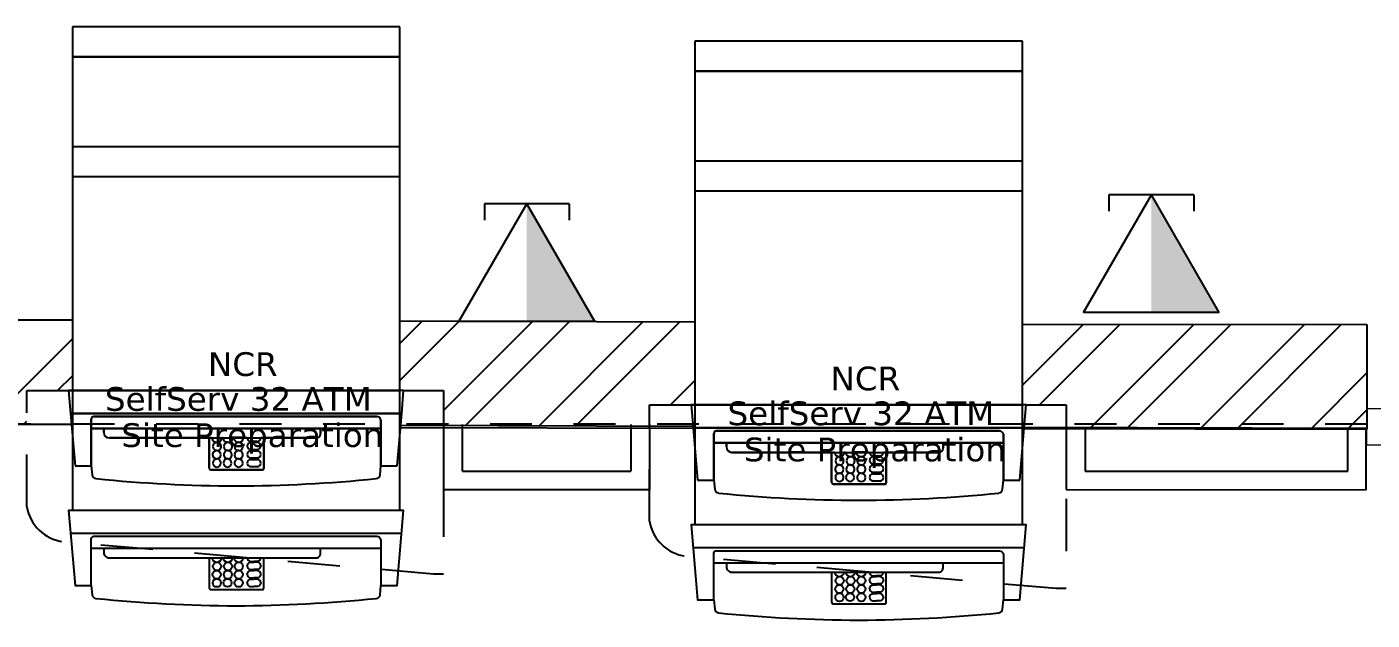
# Model space of a CAD drawing. Header units: inches. Extents: x 78 to 199, y 70 to 92.
# Drawn here: x 99.795 to 103.017, y 72.402 to 73.822 of the extents above; entities that cross this region are included whole.
import ezdxf
from ezdxf.enums import TextEntityAlignment as Align

# ---------------------------------------------------------------- set-up
doc = ezdxf.new("R2010")
doc.units = ezdxf.units.IN
doc.header["$MEASUREMENT"] = 0
doc.linetypes.add('Furniture$0$HIDDEN2', pattern=[0.1875, 0.125, -0.0625])
doc.linetypes.add('HIDDEN2', pattern=[0.1875, 0.125, -0.0625])
for name, color, linetype in [('A-WALL-FNSH', 45, 'Continuous'), ('A2- Plans$0$WALL-AR', 7, 'Continuous'), ('EL. BLOCK', 3, 'Continuous'), ('FINISH-AR', 252, 'Continuous'), ('Furniture$0$A-FURN', 250, 'Continuous'), ('HATCH-AR', 251, 'Continuous'), ('PW', 4, 'Continuous')]:
    doc.layers.add(name, color=color, linetype=linetype)
doc.layers.add('ELEVATION-3-EEE', color=7, linetype='Continuous', lineweight=18)
doc.layers.add('GOLDCLADDING', color=7, linetype='Continuous', true_color=0xffc20a)
doc.styles.add('Furniture$0$Standard', font='verdana.ttf')
doc.styles.add('ROMANS', font='romans.shx')

# ---------------------------------------------------------------- blocks, each defined once
blk = doc.blocks.new('YJYJJYJTYJTY')
at = {"color": 252, "elevation": 0.0079}
for points in [[(5.4518, 0.6519), (4.6673, 0.6519), (4.6673, -0.2189), (4.6583, -0.2189), (4.6737, -0.3989), (4.7126, -0.3989), (4.7148, -0.4208, 0.356565), (4.7238, -0.4298, 0.024336), (5.0596, -0.4472, 0.024336), (5.3953, -0.4298, 0.356565), (5.4043, -0.4208), (5.4065, -0.3989), (5.4454, -0.3989), (5.4608, -0.2189), (5.4518, -0.2189), (5.4518, 0.6519), (4.6673, 0.6519)], [(5.4518, 0.6519), (4.6673, 0.6519), (4.6673, -0.2189), (4.6583, -0.2189), (4.6737, -0.3989), (4.7126, -0.3989), (4.7148, -0.4208, 0.356565), (4.7238, -0.4298, 0.024336), (5.0596, -0.4472, 0.024336), (5.3953, -0.4298, 0.356565), (5.4043, -0.4208), (5.4065, -0.3989), (5.4454, -0.3989), (5.4608, -0.2189), (5.4518, -0.2189), (5.4518, 0.6519), (4.6673, 0.6519)], [(6.943, 0.6175), (6.1585, 0.6175), (6.1585, -0.2533), (6.1495, -0.2533), (6.1649, -0.4333), (6.2038, -0.4333), (6.206, -0.4552, 0.356565), (6.215, -0.4642, 0.024336), (6.5507, -0.4816, 0.024336), (6.8864, -0.4642, 0.356565), (6.8955, -0.4552), (6.8977, -0.4333), (6.9366, -0.4333), (6.952, -0.2533), (6.943, -0.2533), (6.943, 0.6175), (6.1585, 0.6175)], [(6.943, 0.6175), (6.1585, 0.6175), (6.1585, -0.2533), (6.1495, -0.2533), (6.1649, -0.4333), (6.2038, -0.4333), (6.206, -0.4552, 0.356565), (6.215, -0.4642, 0.024336), (6.5507, -0.4816, 0.024336), (6.8864, -0.4642, 0.356565), (6.8955, -0.4552), (6.8977, -0.4333), (6.9366, -0.4333), (6.952, -0.2533), (6.943, -0.2533), (6.943, 0.6175), (6.1585, 0.6175)], [(4.7126, -0.3989), (4.7126, -0.2872, -0.414214), (4.7189, -0.2809), (5.3967, -0.2809, -0.265564), (5.4065, -0.2887), (5.4065, -0.3989)], [(4.7126, -0.3989), (4.7126, -0.2872, -0.414214), (4.7189, -0.2809), (5.3967, -0.2809, -0.265564), (5.4065, -0.2887), (5.4065, -0.3989)], [(4.7428, -0.3096), (4.7428, -0.3193, 0.414214), (4.7559, -0.3325), (5.2515, -0.3325, 0.414214), (5.2616, -0.3224), (5.2616, -0.3096)], [(4.7428, -0.3096), (4.7428, -0.3193, 0.414214), (4.7559, -0.3325), (5.2515, -0.3325, 0.414214), (5.2616, -0.3224), (5.2616, -0.3096)], [(6.2038, -0.4333), (6.2038, -0.3216, -0.414214), (6.2101, -0.3154), (6.8879, -0.3154, -0.265564), (6.8977, -0.3232), (6.8977, -0.4333)], [(6.2038, -0.4333), (6.2038, -0.3216, -0.414214), (6.2101, -0.3154), (6.8879, -0.3154, -0.265564), (6.8977, -0.3232), (6.8977, -0.4333)], [(4.9946, -0.3325), (4.9946, -0.4037, 0.414214), (4.9994, -0.4085), (5.1226, -0.4085, 0.414214), (5.1256, -0.4055), (5.1256, -0.3325)], [(4.9946, -0.3325), (4.9946, -0.4037, 0.414214), (4.9994, -0.4085), (5.1226, -0.4085, 0.414214), (5.1256, -0.4055), (5.1256, -0.3325)], [(5.0017, -0.3325, 0.885962), (5.0249, -0.3325, 36.528618)], [(5.0017, -0.3325, 0.885962), (5.0249, -0.3325, 36.528618)], [(5.028, -0.3325, 0.885962), (5.0512, -0.3325, 36.528618)], [(5.028, -0.3325, 0.885962), (5.0512, -0.3325, 36.528618)], [(5.0538, -0.3325, 0.885962), (5.077, -0.3325, 36.528618)], [(5.0538, -0.3325, 0.885962), (5.077, -0.3325, 36.528618)], [(5.0857, -0.3325, 0.331806), (5.0935, -0.3412), (5.1022, -0.3412)], [(5.0857, -0.3325, 0.331806), (5.0935, -0.3412), (5.1022, -0.3412)], [(5.0857, -0.3517, -0.331806), (5.0935, -0.3429), (5.1022, -0.3429)], [(5.0857, -0.3517, -0.331806), (5.0935, -0.3429), (5.1022, -0.3429)], [(5.0857, -0.3517, 0.331806), (5.0935, -0.3604), (5.1022, -0.3604)], [(5.0857, -0.3517, 0.331806), (5.0935, -0.3604), (5.1022, -0.3604)], [(5.1187, -0.3325, -0.331806), (5.1109, -0.3412), (5.1022, -0.3412)], [(5.1187, -0.3325, -0.331806), (5.1109, -0.3412), (5.1022, -0.3412)], [(5.1187, -0.3517, 0.331806), (5.1109, -0.3429), (5.1022, -0.3429)], [(5.1187, -0.3517, 0.331806), (5.1109, -0.3429), (5.1022, -0.3429)], [(5.1187, -0.3517, -0.331806), (5.1109, -0.3604), (5.1022, -0.3604)], [(5.1187, -0.3517, -0.331806), (5.1109, -0.3604), (5.1022, -0.3604)], [(6.2339, -0.3441), (6.2339, -0.3537, 0.414214), (6.2471, -0.3669), (6.7426, -0.3669, 0.414214), (6.7527, -0.3568), (6.7527, -0.3441)], [(6.2339, -0.3441), (6.2339, -0.3537, 0.414214), (6.2471, -0.3669), (6.7426, -0.3669, 0.414214), (6.7527, -0.3568), (6.7527, -0.3441)], [(5.0857, -0.3718, -0.331806), (5.0935, -0.3631), (5.1022, -0.3631)], [(5.0857, -0.3718, -0.331806), (5.0935, -0.3631), (5.1022, -0.3631)], [(5.0857, -0.3718, 0.331806), (5.0935, -0.3806), (5.1022, -0.3806)], [(5.0857, -0.3718, 0.331806), (5.0935, -0.3806), (5.1022, -0.3806)], [(5.0857, -0.3926, -0.331806), (5.0935, -0.3839), (5.1022, -0.3839)], [(5.0857, -0.3926, -0.331806), (5.0935, -0.3839), (5.1022, -0.3839)], [(5.1187, -0.3718, 0.331806), (5.1109, -0.3631), (5.1022, -0.3631)], [(5.1187, -0.3718, 0.331806), (5.1109, -0.3631), (5.1022, -0.3631)], [(5.1187, -0.3718, -0.331806), (5.1109, -0.3806), (5.1022, -0.3806)], [(5.1187, -0.3718, -0.331806), (5.1109, -0.3806), (5.1022, -0.3806)], [(5.1187, -0.3926, 0.331806), (5.1109, -0.3839), (5.1022, -0.3839)], [(5.1187, -0.3926, 0.331806), (5.1109, -0.3839), (5.1022, -0.3839)], [(6.4858, -0.3669), (6.4858, -0.4381, 0.414214), (6.4906, -0.4429), (6.6137, -0.4429, 0.414214), (6.6168, -0.4399), (6.6168, -0.3669)], [(6.4858, -0.3669), (6.4858, -0.4381, 0.414214), (6.4906, -0.4429), (6.6137, -0.4429, 0.414214), (6.6168, -0.4399), (6.6168, -0.3669)], [(6.4929, -0.3669, 0.885962), (6.516, -0.3669, 36.528618)], [(6.4929, -0.3669, 0.885962), (6.516, -0.3669, 36.528618)], [(6.5192, -0.3669, 0.885962), (6.5424, -0.3669, 36.528618)], [(6.5192, -0.3669, 0.885962), (6.5424, -0.3669, 36.528618)], [(6.545, -0.3669, 0.885962), (6.5682, -0.3669, 36.528618)], [(6.545, -0.3669, 0.885962), (6.5682, -0.3669, 36.528618)], [(6.5768, -0.3669, 0.331806), (6.5847, -0.3757), (6.5934, -0.3757)], [(6.5768, -0.3669, 0.331806), (6.5847, -0.3757), (6.5934, -0.3757)], [(6.5768, -0.3861, -0.331806), (6.5847, -0.3773), (6.5934, -0.3773)], [(6.5768, -0.3861, -0.331806), (6.5847, -0.3773), (6.5934, -0.3773)], [(6.5768, -0.3861, 0.331806), (6.5847, -0.3948), (6.5934, -0.3948)], [(6.5768, -0.3861, 0.331806), (6.5847, -0.3948), (6.5934, -0.3948)], [(6.6099, -0.3669, -0.331806), (6.6021, -0.3757), (6.5934, -0.3757)], [(6.6099, -0.3669, -0.331806), (6.6021, -0.3757), (6.5934, -0.3757)], [(6.6099, -0.3861, 0.331806), (6.6021, -0.3773), (6.5934, -0.3773)], [(6.6099, -0.3861, 0.331806), (6.6021, -0.3773), (6.5934, -0.3773)], [(6.6099, -0.3861, -0.331806), (6.6021, -0.3948), (6.5934, -0.3948)], [(6.6099, -0.3861, -0.331806), (6.6021, -0.3948), (6.5934, -0.3948)], [(5.0857, -0.3926, 0.331806), (5.0935, -0.4014), (5.1022, -0.4014)], [(5.0857, -0.3926, 0.331806), (5.0935, -0.4014), (5.1022, -0.4014)], [(5.1187, -0.3926, -0.331806), (5.1109, -0.4014), (5.1022, -0.4014)], [(5.1187, -0.3926, -0.331806), (5.1109, -0.4014), (5.1022, -0.4014)], [(6.5768, -0.4062, -0.331806), (6.5847, -0.3975), (6.5934, -0.3975)], [(6.5768, -0.4062, -0.331806), (6.5847, -0.3975), (6.5934, -0.3975)], [(6.5768, -0.4062, 0.331806), (6.5847, -0.415), (6.5934, -0.415)], [(6.5768, -0.4062, 0.331806), (6.5847, -0.415), (6.5934, -0.415)], [(6.5768, -0.427, -0.331806), (6.5847, -0.4183), (6.5934, -0.4183)], [(6.5768, -0.427, -0.331806), (6.5847, -0.4183), (6.5934, -0.4183)], [(6.6099, -0.4062, 0.331806), (6.6021, -0.3975), (6.5934, -0.3975)], [(6.6099, -0.4062, 0.331806), (6.6021, -0.3975), (6.5934, -0.3975)], [(6.6099, -0.4062, -0.331806), (6.6021, -0.415), (6.5934, -0.415)], [(6.6099, -0.4062, -0.331806), (6.6021, -0.415), (6.5934, -0.415)], [(6.6099, -0.427, 0.331806), (6.6021, -0.4183), (6.5934, -0.4183)], [(6.6099, -0.427, 0.331806), (6.6021, -0.4183), (6.5934, -0.4183)], [(6.5768, -0.427, 0.331806), (6.5847, -0.4358), (6.5934, -0.4358)], [(6.5768, -0.427, 0.331806), (6.5847, -0.4358), (6.5934, -0.4358)], [(6.6099, -0.427, -0.331806), (6.6021, -0.4358), (6.5934, -0.4358)], [(6.6099, -0.427, -0.331806), (6.6021, -0.4358), (6.5934, -0.4358)]]:
    blk.add_lwpolyline(points, format="xyb", dxfattribs=at)
for points in [[(4.6673, 0.5805), (5.4518, 0.5805)], [(4.6673, 0.5805), (5.4518, 0.5805)], [(6.1585, 0.5461), (6.943, 0.5461)], [(6.1585, 0.5461), (6.943, 0.5461)], [(5.4518, -0.2189), (4.6628, -0.2189)], [(5.4518, -0.2189), (4.6628, -0.2189)], [(6.943, -0.2533), (6.154, -0.2533)], [(6.943, -0.2533), (6.154, -0.2533)], [(4.663, -0.2735), (5.4561, -0.2735)], [(4.663, -0.2735), (5.4561, -0.2735)], [(4.7126, -0.3096), (5.4065, -0.3096)], [(4.7126, -0.3096), (5.4065, -0.3096)], [(6.1542, -0.3079), (6.9473, -0.3079)], [(6.1542, -0.3079), (6.9473, -0.3079)], [(6.2038, -0.3441), (6.8977, -0.3441)], [(6.2038, -0.3441), (6.8977, -0.3441)]]:
    blk.add_lwpolyline(points, dxfattribs=at)
at = {"color": 252}
for centre in [(5.0138, -0.3528, 0.0079), (5.0138, -0.3528, 0.0079), (5.0401, -0.3528, 0.0079), (5.0401, -0.3528, 0.0079), (5.0659, -0.3528, 0.0079), (5.0659, -0.3528, 0.0079), (5.013, -0.3726, 0.0079), (5.013, -0.3726, 0.0079), (5.0134, -0.3925, 0.0079), (5.0134, -0.3925, 0.0079), (5.0389, -0.3924, 0.0079), (5.0389, -0.3924, 0.0079), (5.0397, -0.3726, 0.0079), (5.0397, -0.3726, 0.0079), (5.0658, -0.3726, 0.0079), (5.0658, -0.3726, 0.0079), (5.0657, -0.3925, 0.0079), (5.0657, -0.3925, 0.0079), (6.505, -0.3872, 0.0079), (6.505, -0.3872, 0.0079), (6.5313, -0.3872, 0.0079), (6.5313, -0.3872, 0.0079), (6.5571, -0.3872, 0.0079), (6.5571, -0.3872, 0.0079), (6.5042, -0.407, 0.0079), (6.5042, -0.407, 0.0079), (6.5046, -0.4269, 0.0079), (6.5046, -0.4269, 0.0079), (6.53, -0.4268, 0.0079), (6.53, -0.4268, 0.0079), (6.5308, -0.407, 0.0079), (6.5308, -0.407, 0.0079), (6.5569, -0.4269, 0.0079), (6.5569, -0.4269, 0.0079), (6.557, -0.4071, 0.0079), (6.557, -0.4071, 0.0079)]:
    blk.add_circle(centre, 0.00986, dxfattribs=at)
at = {"layer": 'A-WALL-FNSH', "color": 252}
for p, q in [((5.5562, -0.0133, 0.0079), (5.5562, -0.1691, 0.0079)), ((5.6007, -0.0133, 0.0079), (5.6007, -0.1247, 0.0079)), ((6.0051, -0.0133, 0.0079), (6.0051, -0.1247, 0.0079)), ((6.0496, -0.0133, 0.0079), (6.0496, -0.1691, 0.0079)), ((7.0473, -0.0231, 0.0079), (7.0473, -0.1691, 0.0079)), ((7.093, -0.0209, 0.0079), (7.093, -0.1246, 0.0079)), ((7.7219, -0.1252, 0.0079), (7.7219, -0.0228, 0.0079)), ((7.7664, -0.1697, 0.0079), (7.7664, -0.0229, 0.0079)), ((5.6019, -0.1247, 0.0079), (6.0051, -0.1247, 0.0079)), ((7.093, -0.1246, 0.0079), (7.7219, -0.1252, 0.0079)), ((5.5573, -0.1692, 0.0079), (6.0496, -0.1692, 0.0079)), ((7.0473, -0.1691, 0.0079), (7.7664, -0.1697, 0.0079))]:
    blk.add_line(p, q, dxfattribs=at)
at = {"layer": 'A2- Plans$0$WALL-AR', "color": 252}
for p, q in [((4.6681, 0.2364, 0.0079), (4.3274, 0.2374, 0.0079)), ((6.1592, 0.2319, 0.0079), (5.4526, 0.234, 0.0079)), ((4.6673, -0.0136, 0.0079), (4.2973, -0.0125, 0.0079)), ((6.1585, -0.0181, 0.0079), (5.4518, -0.016, 0.0079)), ((7.7679, -0.023, 0.0079), (6.943, -0.0205, 0.0079))]:
    blk.add_line(p, q, dxfattribs=at)
at = {"layer": 'ELEVATION-3-EEE', "color": 252, "linetype": 'Continuous'}
for p, q in [((7.7679, 0.025, 0.0631), (9.5229, 0.025, 0.2563)), ((7.7679, -0.0625, 0.0682), (7.7679, 0.025, 0.0682)), ((9.5729, -0.0625, 0.0682), (7.7679, -0.0625, 0.0682))]:
    blk.add_line(p, q, dxfattribs=at)
at = {"layer": 'FINISH-AR', "color": 252, "linetype": 'HIDDEN2', "ltscale": 0.5}
blk.add_line((7.7679, -0.0125, 0.067), (-7.2957, -0.0125, -0.1895), dxfattribs=at)
at = {"layer": 'Furniture$0$A-FURN', "color": 252}
for p, q in [((5.4518, 0.9389, 0.0079), (4.6673, 0.9389, 0.0079)), ((4.6673, 0.9389, 0.0079), (4.6673, 0.8675, 0.0079)), ((5.4518, 0.8675, 0.0079), (5.4518, 0.9389, 0.0079)), ((6.943, 0.9045, 0.0079), (6.1585, 0.9045, 0.0079)), ((6.1585, 0.9045, 0.0079), (6.1585, 0.8331, 0.0079)), ((6.943, 0.8331, 0.0079), (6.943, 0.9045, 0.0079)), ((4.6673, 0.8675, 0.0079), (5.4518, 0.8675, 0.0079)), ((4.6673, 0.8675, 0.0079), (4.6673, 0.8675, 0.0079)), ((5.4518, 0.8675, 0.0079), (4.6673, 0.8675, 0.0079)), ((4.6673, 0.8675, 0.0079), (4.6673, 0.0681, 0.0079)), ((5.4518, 0.0681, 0.0079), (5.4518, 0.8675, 0.0079)), ((6.1585, 0.8331, 0.0079), (6.943, 0.8331, 0.0079)), ((6.1585, 0.8331, 0.0079), (6.1585, 0.8331, 0.0079)), ((6.943, 0.8331, 0.0079), (6.1585, 0.8331, 0.0079)), ((6.1585, 0.8331, 0.0079), (6.1585, 0.0337, 0.0079)), ((6.943, 0.0337, 0.0079), (6.943, 0.8331, 0.0079)), ((4.6673, 0.0681, 0.0079), (4.6583, 0.0681, 0.0079)), ((4.6583, 0.0681, 0.0079), (4.663, 0.0135, 0.0079)), ((5.4518, 0.0681, 0.0079), (4.6673, 0.0681, 0.0079)), ((4.6673, 0.0681, 0.0079), (5.4518, 0.0681, 0.0079)), ((4.6673, 0.0681, 0.0079), (4.6673, 0.0681, 0.0079)), ((5.4608, 0.0681, 0.0079), (5.4518, 0.0681, 0.0079)), ((5.4561, 0.0135, 0.0079), (5.4608, 0.0681, 0.0079)), ((6.1585, 0.0337, 0.0079), (6.1495, 0.0337, 0.0079)), ((6.1495, 0.0337, 0.0079), (6.1542, -0.0209, 0.0079)), ((6.943, 0.0337, 0.0079), (6.1585, 0.0337, 0.0079)), ((6.1585, 0.0337, 0.0079), (6.943, 0.0337, 0.0079)), ((6.1585, 0.0337, 0.0079), (6.1585, 0.0337, 0.0079)), ((6.952, 0.0337, 0.0079), (6.943, 0.0337, 0.0079)), ((6.9473, -0.0209, 0.0079), (6.952, 0.0337, 0.0079)), ((4.663, 0.0135, 0.0079), (5.4561, 0.0135, 0.0079)), ((4.663, 0.0135, 0.0079), (4.663, 0.0135, 0.0079)), ((5.4561, 0.0135, 0.0079), (4.663, 0.0135, 0.0079)), ((4.663, 0.0135, 0.0079), (4.6737, -0.112, 0.0079)), ((5.3967, 0.006, 0.0079), (4.7189, 0.006, 0.0079)), ((4.7189, 0.006, 0.0079), (5.3967, 0.006, 0.0079)), ((5.4454, -0.112, 0.0079), (5.4561, 0.0135, 0.0079)), ((4.7126, -0.0003, 0.0079), (4.7126, -0.0227, 0.0079)), ((4.7126, -0.112, 0.0079), (4.7126, -0.0003, 0.0079)), ((4.7126, -0.0227, 0.0079), (5.4065, -0.0227, 0.0079)), ((4.7126, -0.0227, 0.0079), (4.7126, -0.0227, 0.0079)), ((4.7428, -0.0227, 0.0079), (4.7126, -0.0227, 0.0079)), ((4.7126, -0.0227, 0.0079), (4.7126, -0.112, 0.0079)), ((5.2616, -0.0227, 0.0079), (4.7428, -0.0227, 0.0079)), ((4.7428, -0.0227, 0.0079), (4.7428, -0.0323, 0.0079)), ((4.7428, -0.0323, 0.0079), (4.7428, -0.0227, 0.0079)), ((5.2616, -0.0354, 0.0079), (5.2616, -0.0227, 0.0079)), ((5.4065, -0.0227, 0.0079), (5.2616, -0.0227, 0.0079)), ((5.2616, -0.0227, 0.0079), (5.2616, -0.0354, 0.0079)), ((5.4065, -0.0227, 0.0079), (5.4065, -0.0018, 0.0079)), ((5.4065, -0.0018, 0.0079), (5.4065, -0.112, 0.0079)), ((5.4065, -0.112, 0.0079), (5.4065, -0.0227, 0.0079)), ((6.1542, -0.0209, 0.0079), (6.9473, -0.0209, 0.0079)), ((6.1542, -0.0209, 0.0079), (6.1542, -0.0209, 0.0079)), ((6.9473, -0.0209, 0.0079), (6.1542, -0.0209, 0.0079)), ((6.1542, -0.0209, 0.0079), (6.1649, -0.1464, 0.0079)), ((6.8879, -0.0284, 0.0079), (6.2101, -0.0284, 0.0079)), ((6.2101, -0.0284, 0.0079), (6.8879, -0.0284, 0.0079)), ((6.9366, -0.1464, 0.0079), (6.9473, -0.0209, 0.0079)), ((4.7559, -0.0455, 0.0079), (4.9946, -0.0455, 0.0079)), ((4.7559, -0.0455, 0.0079), (4.7559, -0.0455, 0.0079)), ((4.9946, -0.0455, 0.0079), (4.7559, -0.0455, 0.0079)), ((5.0017, -0.0455, 0.0079), (4.9946, -0.0455, 0.0079)), ((4.9946, -0.0455, 0.0079), (4.9946, -0.1167, 0.0079)), ((5.0017, -0.0455, 0.0079), (4.9946, -0.0455, 0.0079)), ((4.9946, -0.0455, 0.0079), (4.9946, -0.1167, 0.0079)), ((4.9946, -0.0455, 0.0079), (5.2515, -0.0455, 0.0079)), ((4.9946, -0.1167, 0.0079), (4.9946, -0.0455, 0.0079)), ((5.028, -0.0455, 0.0079), (5.0249, -0.0455, 0.0079)), ((5.028, -0.0455, 0.0079), (5.0249, -0.0455, 0.0079)), ((5.0538, -0.0455, 0.0079), (5.0512, -0.0455, 0.0079)), ((5.0538, -0.0455, 0.0079), (5.0512, -0.0455, 0.0079)), ((5.077, -0.0455, 0.0079), (5.0538, -0.0455, 0.0079)), ((5.0857, -0.0455, 0.0079), (5.077, -0.0455, 0.0079)), ((5.0857, -0.0455, 0.0079), (5.077, -0.0455, 0.0079)), ((5.1022, -0.0543, 0.0079), (5.0935, -0.0543, 0.0079)), ((5.1022, -0.0543, 0.0079), (5.0935, -0.0543, 0.0079)), ((5.0935, -0.0559, 0.0079), (5.1022, -0.0559, 0.0079)), ((5.1109, -0.0543, 0.0079), (5.1022, -0.0543, 0.0079)), ((5.1109, -0.0543, 0.0079), (5.1022, -0.0543, 0.0079)), ((5.1022, -0.0559, 0.0079), (5.1109, -0.0559, 0.0079)), ((5.1256, -0.0455, 0.0079), (5.1187, -0.0455, 0.0079)), ((5.1256, -0.0455, 0.0079), (5.1187, -0.0455, 0.0079)), ((5.1256, -0.1185, 0.0079), (5.1256, -0.0455, 0.0079)), ((5.1256, -0.1185, 0.0079), (5.1256, -0.0455, 0.0079)), ((5.2515, -0.0455, 0.0079), (5.1256, -0.0455, 0.0079)), ((5.1256, -0.0455, 0.0079), (5.1256, -0.1185, 0.0079)), ((6.2038, -0.0347, 0.0079), (6.2038, -0.0571, 0.0079)), ((6.2038, -0.1464, 0.0079), (6.2038, -0.0347, 0.0079)), ((6.2038, -0.0571, 0.0079), (6.8977, -0.0571, 0.0079)), ((6.2038, -0.0571, 0.0079), (6.2038, -0.0571, 0.0079)), ((6.2339, -0.0571, 0.0079), (6.2038, -0.0571, 0.0079)), ((6.2038, -0.0571, 0.0079), (6.2038, -0.1464, 0.0079)), ((6.7527, -0.0571, 0.0079), (6.2339, -0.0571, 0.0079)), ((6.2339, -0.0571, 0.0079), (6.2339, -0.0667, 0.0079)), ((6.2339, -0.0667, 0.0079), (6.2339, -0.0571, 0.0079)), ((6.7527, -0.0698, 0.0079), (6.7527, -0.0571, 0.0079)), ((6.8977, -0.0571, 0.0079), (6.7527, -0.0571, 0.0079)), ((6.7527, -0.0571, 0.0079), (6.7527, -0.0698, 0.0079)), ((6.8977, -0.0571, 0.0079), (6.8977, -0.0362, 0.0079)), ((6.8977, -0.0362, 0.0079), (6.8977, -0.1464, 0.0079)), ((6.8977, -0.1464, 0.0079), (6.8977, -0.0571, 0.0079)), ((5.0031, -0.0856, 0.0079), (5.0031, -0.0856, 0.0079)), ((5.0134, -0.0756, 0.0079), (5.0134, -0.0756, 0.0079)), ((5.0298, -0.0857, 0.0079), (5.0298, -0.0857, 0.0079)), ((5.0399, -0.0757, 0.0079), (5.0399, -0.0757, 0.0079)), ((5.0658, -0.0757, 0.0079), (5.0658, -0.0757, 0.0079)), ((5.0658, -0.0758, 0.0079), (5.0658, -0.0758, 0.0079)), ((5.0658, -0.0955, 0.0079), (5.0658, -0.0955, 0.0079)), ((5.0857, -0.0647, 0.0079), (5.0857, -0.0647, 0.0079)), ((5.1022, -0.0735, 0.0079), (5.0935, -0.0735, 0.0079)), ((5.0935, -0.0761, 0.0079), (5.1022, -0.0761, 0.0079)), ((5.0935, -0.0761, 0.0079), (5.0935, -0.0761, 0.0079)), ((5.1022, -0.0936, 0.0079), (5.0935, -0.0936, 0.0079)), ((5.1109, -0.0735, 0.0079), (5.1022, -0.0735, 0.0079)), ((5.1022, -0.0761, 0.0079), (5.1109, -0.0761, 0.0079)), ((5.1109, -0.0936, 0.0079), (5.1022, -0.0936, 0.0079)), ((6.2471, -0.0799, 0.0079), (6.4858, -0.0799, 0.0079)), ((6.2471, -0.0799, 0.0079), (6.2471, -0.0799, 0.0079)), ((6.4858, -0.0799, 0.0079), (6.2471, -0.0799, 0.0079)), ((6.4929, -0.0799, 0.0079), (6.4858, -0.0799, 0.0079)), ((6.4858, -0.0799, 0.0079), (6.4858, -0.1511, 0.0079)), ((6.4929, -0.0799, 0.0079), (6.4858, -0.0799, 0.0079)), ((6.4858, -0.0799, 0.0079), (6.4858, -0.1511, 0.0079)), ((6.4858, -0.0799, 0.0079), (6.7426, -0.0799, 0.0079)), ((6.4858, -0.1511, 0.0079), (6.4858, -0.0799, 0.0079)), ((6.5192, -0.0799, 0.0079), (6.516, -0.0799, 0.0079)), ((6.5192, -0.0799, 0.0079), (6.516, -0.0799, 0.0079)), ((6.545, -0.0799, 0.0079), (6.5424, -0.0799, 0.0079)), ((6.545, -0.0799, 0.0079), (6.5424, -0.0799, 0.0079)), ((6.5682, -0.0799, 0.0079), (6.545, -0.0799, 0.0079)), ((6.5768, -0.0799, 0.0079), (6.5682, -0.0799, 0.0079)), ((6.5768, -0.0799, 0.0079), (6.5682, -0.0799, 0.0079)), ((6.5934, -0.0887, 0.0079), (6.5847, -0.0887, 0.0079)), ((6.5934, -0.0887, 0.0079), (6.5847, -0.0887, 0.0079)), ((6.5847, -0.0903, 0.0079), (6.5934, -0.0903, 0.0079)), ((6.6021, -0.0887, 0.0079), (6.5934, -0.0887, 0.0079)), ((6.6021, -0.0887, 0.0079), (6.5934, -0.0887, 0.0079)), ((6.5934, -0.0903, 0.0079), (6.6021, -0.0903, 0.0079)), ((6.6168, -0.0799, 0.0079), (6.6099, -0.0799, 0.0079)), ((6.6168, -0.0799, 0.0079), (6.6099, -0.0799, 0.0079)), ((6.6168, -0.1529, 0.0079), (6.6168, -0.0799, 0.0079)), ((6.6168, -0.1529, 0.0079), (6.6168, -0.0799, 0.0079)), ((6.7426, -0.0799, 0.0079), (6.6168, -0.0799, 0.0079)), ((6.6168, -0.0799, 0.0079), (6.6168, -0.1529, 0.0079)), ((4.6737, -0.112, 0.0079), (4.7126, -0.112, 0.0079)), ((4.6737, -0.112, 0.0079), (4.6737, -0.112, 0.0079)), ((4.7126, -0.112, 0.0079), (4.7148, -0.1338, 0.0079)), ((4.7126, -0.112, 0.0079), (4.7126, -0.112, 0.0079)), ((4.9994, -0.1215, 0.0079), (5.1226, -0.1215, 0.0079)), ((4.9994, -0.1215, 0.0079), (5.1226, -0.1215, 0.0079)), ((5.1226, -0.1215, 0.0079), (4.9994, -0.1215, 0.0079)), ((5.0035, -0.1055, 0.0079), (5.0035, -0.1055, 0.0079)), ((5.0035, -0.1055, 0.0079), (5.0035, -0.1055, 0.0079)), ((5.0756, -0.1056, 0.0079), (5.0756, -0.1056, 0.0079)), ((5.0935, -0.0969, 0.0079), (5.1022, -0.0969, 0.0079)), ((5.0935, -0.0969, 0.0079), (5.0935, -0.0969, 0.0079)), ((5.1022, -0.1144, 0.0079), (5.0935, -0.1144, 0.0079)), ((5.1022, -0.0969, 0.0079), (5.1109, -0.0969, 0.0079)), ((5.1109, -0.1144, 0.0079), (5.1022, -0.1144, 0.0079)), ((5.4043, -0.1338, 0.0079), (5.4065, -0.112, 0.0079)), ((5.4065, -0.112, 0.0079), (5.4454, -0.112, 0.0079)), ((6.4943, -0.12, 0.0079), (6.4943, -0.12, 0.0079)), ((6.5046, -0.1101, 0.0079), (6.5046, -0.1101, 0.0079)), ((6.521, -0.1201, 0.0079), (6.521, -0.1201, 0.0079)), ((6.5311, -0.1101, 0.0079), (6.5311, -0.1101, 0.0079)), ((6.557, -0.1101, 0.0079), (6.557, -0.1101, 0.0079)), ((6.557, -0.1102, 0.0079), (6.557, -0.1102, 0.0079)), ((6.5768, -0.0991, 0.0079), (6.5768, -0.0991, 0.0079)), ((6.5934, -0.1079, 0.0079), (6.5847, -0.1079, 0.0079)), ((6.5847, -0.1105, 0.0079), (6.5934, -0.1105, 0.0079)), ((6.5847, -0.1105, 0.0079), (6.5847, -0.1105, 0.0079)), ((6.5934, -0.128, 0.0079), (6.5847, -0.128, 0.0079)), ((6.6021, -0.1079, 0.0079), (6.5934, -0.1079, 0.0079)), ((6.5934, -0.1105, 0.0079), (6.6021, -0.1105, 0.0079)), ((6.6021, -0.128, 0.0079), (6.5934, -0.128, 0.0079)), ((6.1649, -0.1464, 0.0079), (6.2038, -0.1464, 0.0079)), ((6.1649, -0.1464, 0.0079), (6.1649, -0.1464, 0.0079)), ((6.2038, -0.1464, 0.0079), (6.206, -0.1683, 0.0079)), ((6.2038, -0.1464, 0.0079), (6.2038, -0.1464, 0.0079)), ((6.4906, -0.1559, 0.0079), (6.6137, -0.1559, 0.0079)), ((6.4906, -0.1559, 0.0079), (6.6137, -0.1559, 0.0079)), ((6.6137, -0.1559, 0.0079), (6.4906, -0.1559, 0.0079)), ((6.4947, -0.1399, 0.0079), (6.4947, -0.1399, 0.0079)), ((6.4947, -0.1399, 0.0079), (6.4947, -0.1399, 0.0079)), ((6.5569, -0.1299, 0.0079), (6.5569, -0.1299, 0.0079)), ((6.5667, -0.14, 0.0079), (6.5667, -0.14, 0.0079)), ((6.5847, -0.1313, 0.0079), (6.5934, -0.1313, 0.0079)), ((6.5847, -0.1313, 0.0079), (6.5847, -0.1313, 0.0079)), ((6.5934, -0.1488, 0.0079), (6.5847, -0.1488, 0.0079)), ((6.5934, -0.1313, 0.0079), (6.6021, -0.1313, 0.0079)), ((6.6021, -0.1488, 0.0079), (6.5934, -0.1488, 0.0079)), ((6.8955, -0.1683, 0.0079), (6.8977, -0.1464, 0.0079)), ((6.8977, -0.1464, 0.0079), (6.9366, -0.1464, 0.0079))]:
    blk.add_line(p, q, dxfattribs=at)
at = {"layer": 'Furniture$0$A-FURN', "color": 252, "linetype": 'Furniture$0$HIDDEN2'}
for p, q in [((4.5584, -0.2104, 0.0079), (4.5584, 0.0681, 0.0079)), ((4.5584, 0.0681, 0.0079), (5.5562, 0.0681, 0.0079)), ((5.5562, 0.0681, 0.0079), (5.5562, -0.3717, 0.0079)), ((6.0496, -0.2448, 0.0079), (6.0496, 0.0337, 0.0079)), ((6.0496, 0.0337, 0.0079), (7.0473, 0.0337, 0.0079)), ((7.0473, 0.0337, 0.0079), (7.0473, -0.4061, 0.0079)), ((5.5324, -0.3717, 0.0079), (4.645, -0.2941, 0.0079)), ((7.0235, -0.4061, 0.0079), (6.1362, -0.3285, 0.0079)), ((5.5562, -0.3717, 0.0079), (5.5324, -0.3717, 0.0079)), ((7.0473, -0.4061, 0.0079), (7.0235, -0.4061, 0.0079))]:
    blk.add_line(p, q, dxfattribs=at)
at = {"layer": 'Furniture$0$A-FURN', "color": 252}
for centre, radius, start, end in [((4.7189, -0.0003, 0.0079), 0.00629, 90, 180), ((4.7189, -0.0003, 0.0079), 0.00629, 90, 180), ((5.3948, -0.0065, 0.0079), 0.0126, 21.7486, 81.2382), ((5.3948, -0.0065, 0.0079), 0.0126, 21.7486, 81.2382), ((6.2101, -0.0347, 0.0079), 0.00629, 90, 180), ((6.2101, -0.0347, 0.0079), 0.00629, 90, 180), ((6.8859, -0.0409, 0.0079), 0.0126, 21.7486, 81.2382), ((6.8859, -0.0409, 0.0079), 0.0126, 21.7486, 81.2382), ((4.7559, -0.0323, 0.0079), 0.0132, 180, 270), ((4.7559, -0.0323, 0.0079), 0.0132, 180, 270), ((5.0133, -0.0441, 0.0079), 0.0117, 186.9206, 271.2786), ((5.0133, -0.0441, 0.0079), 0.0117, 186.9206, 271.2786), ((5.0138, -0.0656, 0.0079), 0.00986, 91.2926, 181.0973), ((5.0138, -0.0656, 0.0079), 0.00986, 91.2926, 181.0973), ((5.0138, -0.0658, 0.0079), 0.00986, 0, 180), ((5.0138, -0.0658, 0.0079), 0.00986, 0, 180), ((5.0133, -0.0443, 0.0079), 0.0117, 271.4045, 354.0155), ((5.0133, -0.0443, 0.0079), 0.0117, 271.4045, 354.0155), ((5.0138, -0.0658, 0.0079), 0.00986, 0, 91.2786), ((5.0138, -0.0658, 0.0079), 0.00986, 0, 91.2786), ((5.0396, -0.0441, 0.0079), 0.0117, 186.9206, 271.2786), ((5.0396, -0.0441, 0.0079), 0.0117, 186.9206, 271.2786), ((5.0401, -0.0656, 0.0079), 0.00986, 91.2926, 181.0973), ((5.0401, -0.0656, 0.0079), 0.00986, 91.2926, 181.0973), ((5.0401, -0.0658, 0.0079), 0.00986, 0, 180), ((5.0401, -0.0658, 0.0079), 0.00986, 0, 180), ((5.0396, -0.0443, 0.0079), 0.0117, 271.4045, 354.0155), ((5.0396, -0.0443, 0.0079), 0.0117, 271.4045, 354.0155), ((5.0401, -0.0658, 0.0079), 0.00986, 0, 91.2786), ((5.0401, -0.0658, 0.0079), 0.00986, 0, 91.2786), ((5.0654, -0.0441, 0.0079), 0.0117, 186.9206, 271.2786), ((5.0654, -0.0441, 0.0079), 0.0117, 186.9206, 271.2914), ((5.0654, -0.0441, 0.0079), 0.0117, 186.9206, 271.2786), ((5.0659, -0.0656, 0.0079), 0.00986, 91.2926, 181.0973), ((5.0659, -0.0656, 0.0079), 0.00986, 91.2774, 181.0973), ((5.0659, -0.0656, 0.0079), 0.00986, 91.2926, 181.0973), ((5.0659, -0.0658, 0.0079), 0.00986, 0, 180), ((5.0654, -0.0443, 0.0079), 0.0117, 271.4045, 354.0155), ((5.0654, -0.0443, 0.0079), 0.0117, 271.2892, 354.0155), ((5.0654, -0.0443, 0.0079), 0.0117, 271.4045, 354.0155), ((5.0659, -0.0658, 0.0079), 0.00986, 0, 91.2786), ((5.0659, -0.0658, 0.0079), 0.00986, 0, 91.4151), ((5.0659, -0.0658, 0.0079), 0.00986, 0, 91.2786), ((5.0955, -0.0446, 0.0079), 0.00983, 185.0255, 258.45), ((5.0955, -0.0446, 0.0079), 0.00983, 185.0255, 258.45), ((5.0955, -0.0656, 0.0079), 0.00983, 101.55, 174.9745), ((5.1089, -0.0446, 0.0079), 0.00983, 281.55, 354.9745), ((5.1089, -0.0446, 0.0079), 0.00983, 281.55, 354.9745), ((5.1089, -0.0656, 0.0079), 0.00983, 5.0255, 78.45), ((5.2515, -0.0354, 0.0079), 0.0101, 270, 0), ((5.2515, -0.0354, 0.0079), 0.0101, 270, 0), ((5.013, -0.0855, 0.0079), 0.00986, 87.7365, 180.6807), ((5.013, -0.0855, 0.0079), 0.00986, 87.7056, 180.6807), ((5.013, -0.0855, 0.0079), 0.00986, 87.7056, 180.6807), ((5.013, -0.0855, 0.0079), 0.00986, 87.7056, 180.6807), ((5.013, -0.0856, 0.0079), 0.00986, 0, 180), ((5.013, -0.0856, 0.0079), 0.00986, 180, 271.1213), ((5.013, -0.0856, 0.0079), 0.00986, 180, 271.1106), ((5.013, -0.0856, 0.0079), 0.00986, 180, 271.1213), ((5.013, -0.0856, 0.0079), 0.00986, 180, 0), ((5.013, -0.0856, 0.0079), 0.00986, 180, 271.1106), ((5.0134, -0.1053, 0.0079), 0.00986, 91.1106, 181.0847), ((5.0134, -0.1053, 0.0079), 0.00986, 91.1213, 181.0847), ((5.0134, -0.1053, 0.0079), 0.00986, 91.1106, 181.0847), ((5.0134, -0.1053, 0.0079), 0.00986, 91.1213, 181.0847), ((5.0138, -0.0658, 0.0079), 0.00986, 180, 267.7056), ((5.0138, -0.0658, 0.0079), 0.00986, 180, 267.7365), ((5.0138, -0.0658, 0.0079), 0.00986, 180, 267.7365), ((5.0138, -0.0658, 0.0079), 0.00986, 180, 267.7365), ((5.013, -0.0858, 0.0079), 0.00986, 271.1106, 1.0847), ((5.013, -0.0858, 0.0079), 0.00986, 271.1213, 1.0847), ((5.013, -0.0858, 0.0079), 0.00986, 271.1106, 1.0847), ((5.013, -0.0858, 0.0079), 0.00986, 271.1213, 1.0847), ((5.0134, -0.1055, 0.0079), 0.00986, 0, 91.1213), ((5.0134, -0.1055, 0.0079), 0.00986, 0, 91.1106), ((5.0134, -0.1055, 0.0079), 0.00986, 0, 91.1213), ((5.0134, -0.1055, 0.0079), 0.00986, 0, 91.1106), ((5.0138, -0.0659, 0.0079), 0.00986, 267.7365, 0.6807), ((5.0138, -0.0659, 0.0079), 0.00986, 267.7056, 0.6807), ((5.0138, -0.0659, 0.0079), 0.00986, 267.7056, 0.6807), ((5.0138, -0.0659, 0.0079), 0.00986, 267.7056, 0.6807), ((5.013, -0.0856, 0.0079), 0.00986, 0, 87.7056), ((5.013, -0.0856, 0.0079), 0.00986, 0, 87.7365), ((5.013, -0.0856, 0.0079), 0.00986, 0, 87.7365), ((5.013, -0.0856, 0.0079), 0.00986, 0, 87.7365), ((5.0389, -0.1053, 0.0079), 0.00986, 87.644, 180.6639), ((5.0389, -0.1053, 0.0079), 0.00986, 87.6129, 180.6639), ((5.0389, -0.1053, 0.0079), 0.00986, 87.6129, 180.6639), ((5.0397, -0.0855, 0.0079), 0.00986, 88.7645, 180.8469), ((5.0397, -0.0855, 0.0079), 0.00986, 88.74, 180.8469), ((5.0397, -0.0855, 0.0079), 0.00986, 88.74, 180.8469), ((5.0397, -0.0855, 0.0079), 0.00986, 88.74, 180.8469), ((5.0397, -0.0857, 0.0079), 0.00986, 180, 267.6129), ((5.0397, -0.0857, 0.0079), 0.00986, 180, 267.644), ((5.0397, -0.0857, 0.0079), 0.00986, 180, 0), ((5.0397, -0.0857, 0.0079), 0.00986, 180, 267.644), ((5.0401, -0.0658, 0.0079), 0.00986, 180, 268.74), ((5.0401, -0.0658, 0.0079), 0.00986, 180, 268.7645), ((5.0401, -0.0658, 0.0079), 0.00986, 180, 268.7645), ((5.0401, -0.0658, 0.0079), 0.00986, 180, 268.7645), ((5.0397, -0.0858, 0.0079), 0.00986, 267.644, 0.6639), ((5.0397, -0.0858, 0.0079), 0.00986, 267.6129, 0.6639), ((5.0397, -0.0858, 0.0079), 0.00986, 267.6129, 0.6639), ((5.0389, -0.1055, 0.0079), 0.00986, 0, 87.6129), ((5.0389, -0.1055, 0.0079), 0.00986, 0, 87.644), ((5.0389, -0.1055, 0.0079), 0.00986, 0, 87.644), ((5.0401, -0.0659, 0.0079), 0.00986, 268.7645, 0.8469), ((5.0401, -0.0659, 0.0079), 0.00986, 268.74, 0.8469), ((5.0401, -0.0659, 0.0079), 0.00986, 268.74, 0.8469), ((5.0401, -0.0659, 0.0079), 0.00986, 268.74, 0.8469), ((5.0397, -0.0857, 0.0079), 0.00986, 0, 88.74), ((5.0397, -0.0857, 0.0079), 0.00986, 0, 88.7645), ((5.0397, -0.0857, 0.0079), 0.00986, 0, 88.7645), ((5.0397, -0.0857, 0.0079), 0.00986, 0, 88.7645), ((5.0658, -0.0855, 0.0079), 0.00986, 89.7044, 180.9658), ((5.0658, -0.0855, 0.0079), 0.00986, 89.6913, 180.9658), ((5.0658, -0.0855, 0.0079), 0.00986, 89.6913, 180.9658), ((5.0658, -0.0855, 0.0079), 0.00986, 89.6913, 180.9658), ((5.0658, -0.0857, 0.0079), 0.00986, 0, 180), ((5.0658, -0.0857, 0.0079), 0.00986, 180, 269.7892), ((5.0658, -0.0857, 0.0079), 0.00986, 180, 269.7892), ((5.0658, -0.0857, 0.0079), 0.00986, 180, 269.7892), ((5.0658, -0.0857, 0.0079), 0.00986, 180, 0), ((5.0658, -0.0857, 0.0079), 0.00986, 180, 269.7892), ((5.0657, -0.1054, 0.0079), 0.00986, 89.7774, 180.9749), ((5.0657, -0.1054, 0.0079), 0.00986, 89.7774, 180.9749), ((5.0657, -0.1054, 0.0079), 0.00986, 89.7774, 180.9749), ((5.0657, -0.1054, 0.0079), 0.00986, 89.7774, 180.9749), ((5.0659, -0.0658, 0.0079), 0.00986, 180, 269.6913), ((5.0659, -0.0658, 0.0079), 0.00986, 180, 269.7044), ((5.0659, -0.0658, 0.0079), 0.00986, 180, 269.7044), ((5.0659, -0.0658, 0.0079), 0.00986, 180, 269.7044), ((5.0659, -0.066, 0.0079), 0.00986, 269.7044, 0.9658), ((5.0659, -0.066, 0.0079), 0.00986, 269.6913, 0.9658), ((5.0659, -0.066, 0.0079), 0.00986, 269.6913, 0.9658), ((5.0659, -0.066, 0.0079), 0.00986, 269.6913, 0.9658), ((5.0658, -0.0857, 0.0079), 0.00986, 0, 89.6913), ((5.0658, -0.0857, 0.0079), 0.00986, 0, 89.7044), ((5.0658, -0.0857, 0.0079), 0.00986, 0, 89.7044), ((5.0658, -0.0857, 0.0079), 0.00986, 0, 89.7044), ((5.0658, -0.0858, 0.0079), 0.00986, 269.7774, 0.9749), ((5.0658, -0.0858, 0.0079), 0.00986, 269.7774, 0.9749), ((5.0658, -0.0858, 0.0079), 0.00986, 269.7774, 0.9749), ((5.0658, -0.0858, 0.0079), 0.00986, 269.7774, 0.9749), ((5.0657, -0.1056, 0.0079), 0.00986, 0, 89.7892), ((5.0657, -0.1056, 0.0079), 0.00986, 0, 89.7892), ((5.0657, -0.1056, 0.0079), 0.00986, 0, 89.7892), ((5.0657, -0.1056, 0.0079), 0.00986, 0, 89.7892), ((5.0955, -0.0638, 0.0079), 0.00983, 185.0255, 258.45), ((5.0955, -0.0857, 0.0079), 0.00983, 101.55, 174.9745), ((5.0955, -0.084, 0.0079), 0.00983, 185.0255, 258.45), ((5.1089, -0.0638, 0.0079), 0.00983, 281.55, 354.9745), ((5.1089, -0.0857, 0.0079), 0.00983, 5.0255, 78.45), ((5.1089, -0.084, 0.0079), 0.00983, 281.55, 354.9745), ((6.2471, -0.0667, 0.0079), 0.0132, 180, 270), ((6.2471, -0.0667, 0.0079), 0.0132, 180, 270), ((6.5045, -0.0785, 0.0079), 0.0117, 186.9206, 271.2786), ((6.5045, -0.0785, 0.0079), 0.0117, 186.9206, 271.2786), ((6.505, -0.1, 0.0079), 0.00986, 91.2926, 181.0973), ((6.505, -0.1, 0.0079), 0.00986, 91.2926, 181.0973), ((6.505, -0.1002, 0.0079), 0.00986, 0, 180), ((6.505, -0.1002, 0.0079), 0.00986, 0, 180), ((6.5044, -0.0787, 0.0079), 0.0117, 271.4045, 354.0155), ((6.5044, -0.0787, 0.0079), 0.0117, 271.4045, 354.0155), ((6.505, -0.1002, 0.0079), 0.00986, 0, 91.2786), ((6.505, -0.1002, 0.0079), 0.00986, 0, 91.2786), ((6.5308, -0.0785, 0.0079), 0.0117, 186.9206, 271.2786), ((6.5308, -0.0785, 0.0079), 0.0117, 186.9206, 271.2786), ((6.5313, -0.1, 0.0079), 0.00986, 91.2926, 181.0973), ((6.5313, -0.1, 0.0079), 0.00986, 91.2926, 181.0973), ((6.5313, -0.1002, 0.0079), 0.00986, 0, 180), ((6.5313, -0.1002, 0.0079), 0.00986, 0, 180), ((6.5308, -0.0787, 0.0079), 0.0117, 271.4045, 354.0155), ((6.5308, -0.0787, 0.0079), 0.0117, 271.4045, 354.0155), ((6.5313, -0.1002, 0.0079), 0.00986, 0, 91.2786), ((6.5313, -0.1002, 0.0079), 0.00986, 0, 91.2786), ((6.5566, -0.0785, 0.0079), 0.0117, 186.9206, 271.2786), ((6.5566, -0.0785, 0.0079), 0.0117, 186.9206, 271.2914), ((6.5566, -0.0785, 0.0079), 0.0117, 186.9206, 271.2786), ((6.5571, -0.1, 0.0079), 0.00986, 91.2926, 181.0973), ((6.5571, -0.1, 0.0079), 0.00986, 91.2774, 181.0973), ((6.5571, -0.1, 0.0079), 0.00986, 91.2926, 181.0973), ((6.5571, -0.1002, 0.0079), 0.00986, 0, 180), ((6.5566, -0.0787, 0.0079), 0.0117, 271.4045, 354.0155), ((6.5566, -0.0787, 0.0079), 0.0117, 271.2892, 354.0155), ((6.5566, -0.0787, 0.0079), 0.0117, 271.4045, 354.0155), ((6.5571, -0.1002, 0.0079), 0.00986, 0, 91.2786), ((6.5571, -0.1002, 0.0079), 0.00986, 0, 91.4151), ((6.5571, -0.1002, 0.0079), 0.00986, 0, 91.2786), ((6.5866, -0.0791, 0.0079), 0.00983, 185.0255, 258.45), ((6.5866, -0.0791, 0.0079), 0.00983, 185.0255, 258.45), ((6.5866, -0.1, 0.0079), 0.00983, 101.55, 174.9745), ((6.6001, -0.0791, 0.0079), 0.00983, 281.55, 354.9745), ((6.6001, -0.0791, 0.0079), 0.00983, 281.55, 354.9745), ((6.6001, -0.1, 0.0079), 0.00983, 5.0255, 78.45), ((6.7426, -0.0698, 0.0079), 0.0101, 270, 0), ((6.7426, -0.0698, 0.0079), 0.0101, 270, 0), ((4.9994, -0.1167, 0.0079), 0.00482, 180, 270), ((4.9994, -0.1167, 0.0079), 0.00482, 180, 270), ((4.9994, -0.1167, 0.0079), 0.00482, 180, 270), ((5.0134, -0.1055, 0.0079), 0.00986, 180, 0), ((5.0134, -0.1055, 0.0079), 0.00986, 180, 0), ((5.0134, -0.1055, 0.0079), 0.00986, 180, 0), ((5.0134, -0.1055, 0.0079), 0.00986, 180, 0), ((5.0389, -0.1055, 0.0079), 0.00986, 180, 0), ((5.0389, -0.1055, 0.0079), 0.00986, 180, 0), ((5.0389, -0.1055, 0.0079), 0.00986, 180, 0), ((5.0657, -0.1056, 0.0079), 0.00986, 180, 0), ((5.0657, -0.1056, 0.0079), 0.00986, 180, 0), ((5.0657, -0.1056, 0.0079), 0.00986, 180, 0), ((5.0657, -0.1056, 0.0079), 0.00986, 180, 0), ((5.0955, -0.1065, 0.0079), 0.00983, 101.55, 174.9745), ((5.0955, -0.1048, 0.0079), 0.00983, 185.0255, 258.45), ((5.1089, -0.1065, 0.0079), 0.00983, 5.0255, 78.45), ((5.1089, -0.1048, 0.0079), 0.00983, 281.55, 354.9745), ((5.1226, -0.1185, 0.0079), 0.003, 270, 0), ((5.1226, -0.1185, 0.0079), 0.003, 270, 0), ((5.1226, -0.1185, 0.0079), 0.003, 270, 0), ((6.5042, -0.1199, 0.0079), 0.00986, 87.7365, 180.6807), ((6.5042, -0.1199, 0.0079), 0.00986, 87.7056, 180.6807), ((6.5042, -0.1199, 0.0079), 0.00986, 87.7056, 180.6807), ((6.5042, -0.1199, 0.0079), 0.00986, 87.7056, 180.6807), ((6.5042, -0.12, 0.0079), 0.00986, 0, 180), ((6.5042, -0.12, 0.0079), 0.00986, 180, 271.1213), ((6.5042, -0.12, 0.0079), 0.00986, 180, 271.1106), ((6.5042, -0.12, 0.0079), 0.00986, 180, 271.1213), ((6.5042, -0.12, 0.0079), 0.00986, 180, 0), ((6.5042, -0.12, 0.0079), 0.00986, 180, 271.1106), ((6.505, -0.1002, 0.0079), 0.00986, 180, 267.7056), ((6.505, -0.1002, 0.0079), 0.00986, 180, 267.7365), ((6.505, -0.1002, 0.0079), 0.00986, 180, 267.7365), ((6.505, -0.1002, 0.0079), 0.00986, 180, 267.7365), ((6.5042, -0.1202, 0.0079), 0.00986, 271.1106, 1.0847), ((6.5042, -0.1202, 0.0079), 0.00986, 271.1213, 1.0847), ((6.5042, -0.1202, 0.0079), 0.00986, 271.1106, 1.0847), ((6.5042, -0.1202, 0.0079), 0.00986, 271.1213, 1.0847), ((6.505, -0.1003, 0.0079), 0.00986, 267.7365, 0.6807), ((6.505, -0.1003, 0.0079), 0.00986, 267.7056, 0.6807), ((6.505, -0.1003, 0.0079), 0.00986, 267.7056, 0.6807), ((6.505, -0.1003, 0.0079), 0.00986, 267.7056, 0.6807), ((6.5042, -0.12, 0.0079), 0.00986, 0, 87.7056), ((6.5042, -0.12, 0.0079), 0.00986, 0, 87.7365), ((6.5042, -0.12, 0.0079), 0.00986, 0, 87.7365), ((6.5042, -0.12, 0.0079), 0.00986, 0, 87.7365), ((6.5308, -0.1199, 0.0079), 0.00986, 88.7645, 180.8469), ((6.5308, -0.1199, 0.0079), 0.00986, 88.74, 180.8469), ((6.5308, -0.1199, 0.0079), 0.00986, 88.74, 180.8469), ((6.5308, -0.1199, 0.0079), 0.00986, 88.74, 180.8469), ((6.5308, -0.1201, 0.0079), 0.00986, 180, 267.6129), ((6.5308, -0.1201, 0.0079), 0.00986, 180, 267.644), ((6.5308, -0.1201, 0.0079), 0.00986, 180, 0), ((6.5308, -0.1201, 0.0079), 0.00986, 180, 267.644), ((6.5313, -0.1002, 0.0079), 0.00986, 180, 268.74), ((6.5313, -0.1002, 0.0079), 0.00986, 180, 268.7645), ((6.5313, -0.1002, 0.0079), 0.00986, 180, 268.7645), ((6.5313, -0.1002, 0.0079), 0.00986, 180, 268.7645), ((6.5308, -0.1202, 0.0079), 0.00986, 267.644, 0.6639), ((6.5308, -0.1202, 0.0079), 0.00986, 267.6129, 0.6639), ((6.5308, -0.1202, 0.0079), 0.00986, 267.6129, 0.6639), ((6.5313, -0.1004, 0.0079), 0.00986, 268.7645, 0.8469), ((6.5313, -0.1004, 0.0079), 0.00986, 268.74, 0.8469), ((6.5313, -0.1004, 0.0079), 0.00986, 268.74, 0.8469), ((6.5313, -0.1004, 0.0079), 0.00986, 268.74, 0.8469), ((6.5308, -0.1201, 0.0079), 0.00986, 0, 88.74), ((6.5308, -0.1201, 0.0079), 0.00986, 0, 88.7645), ((6.5308, -0.1201, 0.0079), 0.00986, 0, 88.7645), ((6.5308, -0.1201, 0.0079), 0.00986, 0, 88.7645), ((6.557, -0.1199, 0.0079), 0.00986, 89.7044, 180.9658), ((6.557, -0.1199, 0.0079), 0.00986, 89.6913, 180.9658), ((6.557, -0.1199, 0.0079), 0.00986, 89.6913, 180.9658), ((6.557, -0.1199, 0.0079), 0.00986, 89.6913, 180.9658), ((6.557, -0.1201, 0.0079), 0.00986, 0, 180), ((6.557, -0.1201, 0.0079), 0.00986, 180, 269.7892), ((6.557, -0.1201, 0.0079), 0.00986, 180, 269.7892), ((6.557, -0.1201, 0.0079), 0.00986, 180, 269.7892), ((6.557, -0.1201, 0.0079), 0.00986, 180, 0), ((6.557, -0.1201, 0.0079), 0.00986, 180, 269.7892), ((6.5571, -0.1002, 0.0079), 0.00986, 180, 269.6913), ((6.5571, -0.1002, 0.0079), 0.00986, 180, 269.7044), ((6.5571, -0.1002, 0.0079), 0.00986, 180, 269.7044), ((6.5571, -0.1002, 0.0079), 0.00986, 180, 269.7044), ((6.557, -0.1203, 0.0079), 0.00986, 269.7774, 0.9749), ((6.557, -0.1203, 0.0079), 0.00986, 269.7774, 0.9749), ((6.557, -0.1203, 0.0079), 0.00986, 269.7774, 0.9749), ((6.557, -0.1203, 0.0079), 0.00986, 269.7774, 0.9749), ((6.5571, -0.1004, 0.0079), 0.00986, 269.7044, 0.9658), ((6.5571, -0.1004, 0.0079), 0.00986, 269.6913, 0.9658), ((6.5571, -0.1004, 0.0079), 0.00986, 269.6913, 0.9658), ((6.5571, -0.1004, 0.0079), 0.00986, 269.6913, 0.9658), ((6.557, -0.1201, 0.0079), 0.00986, 0, 89.6913), ((6.557, -0.1201, 0.0079), 0.00986, 0, 89.7044), ((6.557, -0.1201, 0.0079), 0.00986, 0, 89.7044), ((6.557, -0.1201, 0.0079), 0.00986, 0, 89.7044), ((6.5866, -0.0982, 0.0079), 0.00983, 185.0255, 258.45), ((6.5866, -0.1201, 0.0079), 0.00983, 101.55, 174.9745), ((6.5866, -0.1184, 0.0079), 0.00983, 185.0255, 258.45), ((6.6001, -0.0982, 0.0079), 0.00983, 281.55, 354.9745), ((6.6001, -0.1201, 0.0079), 0.00983, 5.0255, 78.45), ((6.6001, -0.1184, 0.0079), 0.00983, 281.55, 354.9745), ((4.7249, -0.1328, 0.0079), 0.0101, 185.751, 264.249), ((5.0701, 3.2951, 0.0079), 3.4554, 264.249, 269.8253), ((5.049, 3.2951, 0.0079), 3.4554, 270.1747, 275.751), ((5.3943, -0.1328, 0.0079), 0.0101, 275.751, 354.249), ((6.4906, -0.1511, 0.0079), 0.00482, 180, 270), ((6.4906, -0.1511, 0.0079), 0.00482, 180, 270), ((6.4906, -0.1511, 0.0079), 0.00482, 180, 270), ((6.5046, -0.1397, 0.0079), 0.00986, 91.1106, 181.0847), ((6.5046, -0.1397, 0.0079), 0.00986, 91.1213, 181.0847), ((6.5046, -0.1397, 0.0079), 0.00986, 91.1106, 181.0847), ((6.5046, -0.1397, 0.0079), 0.00986, 91.1213, 181.0847), ((6.5046, -0.1399, 0.0079), 0.00986, 180, 0), ((6.5046, -0.1399, 0.0079), 0.00986, 180, 0), ((6.5046, -0.1399, 0.0079), 0.00986, 180, 0), ((6.5046, -0.1399, 0.0079), 0.00986, 180, 0), ((6.5046, -0.1399, 0.0079), 0.00986, 0, 91.1213), ((6.5046, -0.1399, 0.0079), 0.00986, 0, 91.1106), ((6.5046, -0.1399, 0.0079), 0.00986, 0, 91.1213), ((6.5046, -0.1399, 0.0079), 0.00986, 0, 91.1106), ((6.53, -0.1398, 0.0079), 0.00986, 87.644, 180.6639), ((6.53, -0.1398, 0.0079), 0.00986, 87.6129, 180.6639), ((6.53, -0.1398, 0.0079), 0.00986, 87.6129, 180.6639), ((6.53, -0.1399, 0.0079), 0.00986, 180, 0), ((6.53, -0.1399, 0.0079), 0.00986, 180, 0), ((6.53, -0.1399, 0.0079), 0.00986, 180, 0), ((6.53, -0.1399, 0.0079), 0.00986, 0, 87.6129), ((6.53, -0.1399, 0.0079), 0.00986, 0, 87.644), ((6.53, -0.1399, 0.0079), 0.00986, 0, 87.644), ((6.5569, -0.1398, 0.0079), 0.00986, 89.7774, 180.9749), ((6.5569, -0.1398, 0.0079), 0.00986, 89.7774, 180.9749), ((6.5569, -0.1398, 0.0079), 0.00986, 89.7774, 180.9749), ((6.5569, -0.1398, 0.0079), 0.00986, 89.7774, 180.9749), ((6.5569, -0.14, 0.0079), 0.00986, 180, 0), ((6.5569, -0.14, 0.0079), 0.00986, 180, 0), ((6.5569, -0.14, 0.0079), 0.00986, 180, 0), ((6.5569, -0.14, 0.0079), 0.00986, 180, 0), ((6.5569, -0.14, 0.0079), 0.00986, 0, 89.7892), ((6.5569, -0.14, 0.0079), 0.00986, 0, 89.7892), ((6.5569, -0.14, 0.0079), 0.00986, 0, 89.7892), ((6.5569, -0.14, 0.0079), 0.00986, 0, 89.7892), ((6.5866, -0.1409, 0.0079), 0.00983, 101.55, 174.9745), ((6.5866, -0.1392, 0.0079), 0.00983, 185.0255, 258.45), ((6.6001, -0.1409, 0.0079), 0.00983, 5.0255, 78.45), ((6.6001, -0.1392, 0.0079), 0.00983, 281.55, 354.9745), ((6.6137, -0.1529, 0.0079), 0.003, 270, 0), ((6.6137, -0.1529, 0.0079), 0.003, 270, 0), ((6.6137, -0.1529, 0.0079), 0.003, 270, 0), ((6.216, -0.1672, 0.0079), 0.0101, 185.751, 264.249), ((6.5613, 3.2607, 0.0079), 3.4554, 264.249, 269.8253), ((6.5402, 3.2607, 0.0079), 3.4554, 270.1747, 275.751), ((6.8854, -0.1672, 0.0079), 0.0101, 275.751, 354.249)]:
    blk.add_arc(centre, radius, start, end, dxfattribs=at)
at = {"layer": 'Furniture$0$A-FURN', "color": 252, "linetype": 'Furniture$0$HIDDEN2'}
for centre in [(4.6587, -0.1933, 0.0079), (6.1498, -0.2278, 0.0079)]:
    blk.add_arc(centre, 0.1017, 189.6531, 262.2973, dxfattribs=at)
at = {"layer": 'GOLDCLADDING', "color": 252}
blk.add_line((7.7679, 0.2259, 0.0079), (7.7679, -0.0241, 0.0079), dxfattribs=at)
at = {"layer": 'HATCH-AR', "color": 252, "linetype": 'Continuous'}
for p, q in [((5.4518, 0.1809, 0.0079), (5.5048, 0.2339, 0.0079)), ((5.4518, 0.0925, 0.0079), (5.5929, 0.2336, 0.0079)), ((5.5562, 0.0201, 0.0079), (5.7692, 0.2331, 0.0079)), ((5.608, -0.0164, 0.0079), (5.8573, 0.2328, 0.0079)), ((5.7843, -0.017, 0.0079), (6.0335, 0.2323, 0.0079)), ((5.8724, -0.0172, 0.0079), (6.1217, 0.232, 0.0079)), ((6.943, 0.081, 0.0079), (7.0888, 0.2269, 0.0079)), ((6.984, 0.0337, 0.0079), (7.1771, 0.2268, 0.0079)), ((7.1061, -0.021, 0.0079), (7.3536, 0.2265, 0.0079)), ((7.1943, -0.0212, 0.0079), (7.4418, 0.2264, 0.0079)), ((7.3705, -0.0218, 0.0079), (7.6183, 0.2261, 0.0079)), ((7.4586, -0.022, 0.0079), (7.7066, 0.226, 0.0079)), ((4.4624, -0.013, 0.0079), (4.6673, 0.1919, 0.0079)), ((4.6319, 0.0681, 0.0079), (4.6673, 0.1035, 0.0079)), ((7.6349, -0.0226, 0.0079), (7.7679, 0.1105, 0.0079)), ((6.1001, 0.0337, 0.0079), (6.1585, 0.0921, 0.0079)), ((7.723, -0.0228, 0.0079), (7.7679, 0.0221, 0.0079)), ((4.5506, -0.0133, 0.0079), (4.5584, -0.0054, 0.0079)), ((6.0487, -0.0178, 0.0079), (6.0496, -0.0168, 0.0079))]:
    blk.add_line(p, q, dxfattribs=at)
at = {"layer": 'HATCH-AR', "color": 252}
for p, q in [((6.9433, 0.2271, 0.0079), (7.7679, 0.2259, 0.0079)), ((5.4518, -0.0206, 0.0079), (6.1585, -0.0217, 0.0079)), ((6.943, -0.0229, 0.0079), (7.7679, -0.0241, 0.0079))]:
    blk.add_line(p, q, dxfattribs=at)
at = {"color": 252, "style": 'Furniture$0$Standard'}
for s, height, p in [('NCR', 0.05682, (4.992, 0.103, 0.1005)), ('NCR', 0.05682, (4.992, 0.103, 0.1005)), ('NCR', 0.05682, (6.4832, 0.0686, 0.1005)), ('NCR', 0.05682, (6.4832, 0.0686, 0.1005)), ('SelfServ 32 ATM', 0.056818, (4.7453, 0.0196, 0.0976)), ('SelfServ 32 ATM', 0.056818, (4.7453, 0.0196, 0.0976)), ('SelfServ 32 ATM', 0.056818, (6.2365, -0.0148, 0.0976)), ('SelfServ 32 ATM', 0.056818, (6.2365, -0.0148, 0.0976)), ('Site Preparation', 0.056818, (4.7844, -0.067, 0.1005)), ('Site Preparation', 0.056818, (4.7844, -0.067, 0.1005)), ('Site Preparation', 0.056818, (6.2756, -0.1014, 0.1005)), ('Site Preparation', 0.056818, (6.2756, -0.1014, 0.1005))]:
    blk.add_text(s, height=height, dxfattribs=at).set_placement(p)
at = {"color": 252, "style": 'ROMANS'}
for p in [(4.7732, 7.306, -0.0791), (-4.2306, 7.1738, -0.0791), (-4.3022, 3.7717, -0.0791), (1.3636, 2.2432, -0.0791)]:
    blk.add_attdef('ELEV', text='', height=0.1035, dxfattribs=at).set_placement(p, align=Align.BOTTOM_LEFT)
for p in [(4.7732, 7.2372, -0.0791), (-4.2306, 7.105, -0.0791), (-4.3022, 3.7029, -0.0791), (1.3636, 2.1743, -0.0791)]:
    blk.add_attdef('LEVEL', text='', height=0.1035, dxfattribs=at).set_placement(p, align=Align.TOP_LEFT)
blk = doc.blocks.new('data1')
at = {"layer": 'EL. BLOCK', "linetype": 'ByBlock'}
h = blk.add_hatch(color=4, dxfattribs=at)
h.dxf.hatch_style = 1
h.paths.add_polyline_path([(0, 0.07194), (0, 0), (0.04153, 0)])
at = {"layer": 'PW', "color": 4}
for p, q in [((0.02591, 0.07194), (-0.02591, 0.07194)), ((-0.02591, 0.07194), (-0.02591, 0.06196)), ((0.04153, 0), (0, 0.07194)), ((0.02591, 0.07194), (0.02591, 0.06196)), ((0.04153, 0), (-0.04153, 0))]:
    blk.add_line(p, q, dxfattribs=at)
blk.add_lwpolyline([(-0.04153, 0), (0, 0.07194)], dxfattribs=at)

msp = doc.modelspace()

# ---------------------------------------------------------------- block references
at = {"xscale": 3.919104, "yscale": 3.919104, "zscale": 3.919104}
for p in [(100.9922, 73.1171, 0.087), (102.4881, 73.1381, 0.087)]:
    msp.add_blockref('data1', p, dxfattribs=at)
at = {"layer": 'GOLDCLADDING'}
msp.add_blockref('YJYJJYJTYJTY', (95.2365, 72.8835, 0.0791), dxfattribs=at)

doc.saveas('drawing.dxf')
